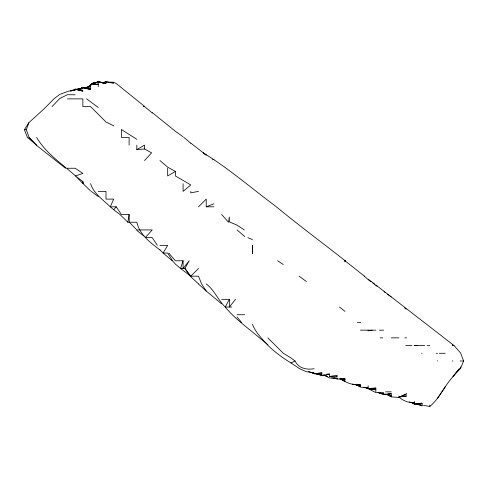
<?xml version="1.0" encoding="UTF-8"?>
<svg xmlns="http://www.w3.org/2000/svg" width="488" height="488" viewBox="0 0 488 488"><rect width="100%" height="100%" fill="white"/><g stroke="black" fill="none" stroke-linecap="round" stroke-linejoin="round"><path stroke-width="0.73" d="M454.304 374.766L452.925 376.419L460.635 368.349L463.6 360.998L460.635 353.056L454.029 345.577L452.84 345.577L452.925 344.687L375.833 284.962M159.96 249.978C150.359 242.512 139.672 234.905 136.829 222.223L127.838 222.223L129.119 214.513L121.414 214.513L116.217 206.808L110.294 206.808C103.011 199.726 93.879 193.834 90.573 183.677M168.817 253.065L175.381 260.775L183.085 260.775L180.566 268.485L190.796 276.19L198.506 276.19L201.568 283.9L206.217 291.031L221.637 303.878M28.896 136.847L26.297 129.71L28.896 122.641L44.317 108.629L53.918 98.869L59.731 94.385L68.588 91.158L75.152 90.054L75.152 89.139L82.862 91.158L75.152 89.182L82.862 90.341L75.152 89.383L82.862 88.462L82.862 87.309L90.573 89.621L83.564 87.816L90.573 86.553L86.37 87.681M344.992 261.263L345.187 260.775L344.388 260.775L344.992 261.263L344.992 260.61C321.921 242.42 298.253 224.938 275.604 206.186C251.521 188.325 228.841 168.427 203.154 152.835L206.217 155.068L190.796 143.106M336.72 376.419L337.281 375.266L329.571 376.419L329.571 374.052L326.771 374.101M221.637 299.321L229.348 299.321L225.255 307.031C235.009 319.06 247.88 327.869 259.555 337.873L267.894 344.76M455.225 373.668L459.367 368.708L452.925 376.754C444.33 386.045 439.639 398.36 429.8 406.474L423.493 405.327M65.52 168.256L36.606 145.418L28.896 137.421L36.606 145.131L27.413 137.421L24.4 129.71L28.896 122.647M437.51 398.33L445.215 386.789M89.292 86.346L90.573 84.54M89.316 86.638L91.86 83.448L98.283 82.167L98.283 81.526L105.994 83.448M89.2 86.498L90.573 84.747L98.283 84.107L93.379 84.638M89.2 86.632L90.573 84.936L91.976 84.79M235.582 299.321L229.348 307.031L229.348 299.321M98.283 191.387L105.994 191.387L105.994 199.098L113.704 199.098L110.294 206.808L113.704 209.749L116.217 206.808M89.164 86.492L90.573 84.936M144.54 160.546L151.615 152.835L144.54 148.974L136.829 149.615L136.829 145.131M89.036 86.797L90.573 85.156L88.92 86.657M52.027 106.579L59.731 98.546L67.448 94.696L75.152 94.8M198.506 206.808L206.217 199.098L206.217 206.808L213.927 206.808M198.506 268.485L190.796 276.19L184.903 268.485L180.566 268.485L175.381 264.093L172.557 260.775L167.671 253.065L163.12 253.065L159.96 249.838M88.92 86.84L90.573 85.4L86.718 87.584M79.672 89.237L82.862 87.309M159.96 160.546L167.671 167.183L175.381 171.422L167.671 175.967L167.671 168.256M80.947 88.541L82.862 87.419L79.654 88.981M136.829 149.615L144.54 145.131L144.54 148.974M252.479 324.361C255.663 332.609 262.166 338.849 267.894 345.345L268.138 345.577C275.049 352.293 282.814 357.978 291.025 362.962L295.014 360.998C298.711 368.464 306.732 370.02 314.15 368.708M387.692 394.554L391.248 396.878L398.958 397.464L406.669 393.846L399.66 396.768M88.645 87.084L90.573 86.187L86.37 87.517M98.283 81.526L94.568 83.173L98.283 81.862L91.793 83.448L98.283 82.167L93.062 83.448M80.935 88.657L82.862 87.822L75.853 89.542M70.687 90.908L75.152 89.139M206.217 206.808L213.927 203.795M102.822 82.795L105.994 81.703L113.704 83.082L108.793 82.466M103.09 82.783L105.994 81.892L102.456 82.777M344.388 260.775L344.992 260.61M144.54 106.579L143.6 106.579L144.54 106.579L152.25 112.972M70.778 91.006L75.152 90.054M103.163 82.698L105.994 82.1L113.704 82.228L116.138 83.448L144.54 106.366M315.553 373.649L321.86 375.571L329.571 374.052M198.506 191.387L190.796 192.839L190.796 191.387M102.486 82.71L105.994 82.1M75.853 89.603L82.862 88.462M372.198 330.162L368.123 330.809L368.123 330.162M103.889 82.722L105.994 82.448L105.994 81.703M378.072 392.584L383.544 394.572L391.248 393.651L391.248 396.744L387.393 394.615M411.164 402.417L414.379 404.107L422.09 403.198L422.09 405.857L417.88 404.204M321.86 375.571L321.86 372.917L314.15 373.71L308.544 371.484M321.86 372.917L314.15 373.698L312.222 372.625L314.15 373.698L321.86 375.052L317.657 374.058M422.09 403.198L414.379 403.972L422.09 405.443L418.582 404.253M403.167 396.232L406.669 395.969L398.958 397.061L402.21 399.55L406.669 401.722L414.379 403.167L411.573 402.417M387.746 393.907L391.248 393.651M363.914 387.197L368.123 388.619L375.833 388.076L375.833 391.742M383.544 394.572L383.544 392.608L375.833 392.602L366.195 387.637L368.123 388.619L375.833 388.076M333.78 378.041L337.281 379.042L344.992 378.81L344.992 379.64L340.789 378.969M417.325 345.577L414.379 345.589L424.664 345.577M67.448 98.869L82.862 98.869L82.862 106.579L90.573 106.579L105.994 122L113.704 125.867M24.4 129.71L26.297 129.71M67.448 168.256L75.152 168.256L82.862 173.405L75.463 175.967L75.152 175.607C61.659 163.504 45.97 153.378 36.606 137.421M90.573 190.93L83.119 183.677L82.862 181.554L75.463 175.967L82.862 183.464M159.96 245.354L167.671 245.354L163.12 253.065L172.221 260.775M231.769 307.031L225.255 307.031C217.977 299.992 214.439 290.092 206.217 283.9M237.058 314.742L244.769 314.742M357.393 322.452L360.681 322.452M360.412 330.162L375.833 330.162M379.45 330.162L383.733 330.162M380.17 337.873L382.769 337.873M391.248 337.873L398.958 337.873M404.802 337.873L406.669 337.873M405.772 345.577L411.921 345.577M427.232 345.577L429.8 345.577M452.84 345.577L454.029 345.577M421.614 353.288L422.09 353.288M436.193 353.288L437.51 353.288M439.267 353.288L445.215 353.288M452.236 360.998L452.925 360.998M460.111 360.998L463.6 360.998M329.571 376.419L337.281 376.419M385.569 391.84L391.248 391.84M100.388 82.368L105.994 82.448M356.21 384.288L360.412 384.483C353.214 385.648 346.291 382.824 340.496 378.761M340.789 378.596L344.992 378.81M83.564 87.98L84.967 88.084M86.37 88.182L90.573 88.487L90.573 84.747M83.564 87.712L90.573 88.487M314.15 372.667L306.446 371.758L299.65 368.708L291.025 362.962M102.486 82.887L105.994 83.338L98.985 81.905M331.675 377.919L337.281 378.657L334.475 377.993M366.836 387.862L368.123 388.607L375.833 389.747L368.123 388.619L366.195 387.545M354.105 384.349L360.412 385.331L354.16 384.349M341.49 378.932L344.992 379.64M353.465 384.276L360.412 385.752L354.495 384.306M314.851 373.393L316.255 373.723M99.009 81.947L104.792 83.448M365.317 387.301L368.123 388.033L360.412 387.045L355.471 384.452M388.448 394.609L391.248 395.371L383.544 394.206L385.642 394.054L391.248 396.134L388.039 394.615M378.633 392.614L383.544 393.969L378.755 392.614M340.087 378.889L344.992 380.28L340.789 378.871M409.475 401.941L414.379 403.399L411.811 402.289M212.53 159.198L213.927 159.649M354.422 384.349L360.412 386.344L355.545 384.404M323.916 375.022L327.338 376.419L324.599 375.162M247.861 237.644L252.479 239.626M339.849 378.877L344.992 381.232L341.777 379.365M323.623 374.985L329.571 377.98L337.281 378.017L337.281 379.042M121.701 129.71L136.829 139.312M388.68 395.109L391.248 396.744M277.593 260.775L283.315 264.502M244.323 229.933L237.058 225.145L229.348 221.863L229.348 217.062L228.506 222.223L221.637 214.513M86.589 98.869L98.283 107.482M183.085 136.841L175.381 131.254L152.25 112.6M384.001 291.611L385.209 292.501M387.625 294.276L391.248 296.936M299.107 276.19L306.446 281.582M368.123 279.624L371.02 281.765M372.759 283.046L377.017 286.279M91.256 191.387L98.283 196.572M368.123 279.16L374.449 283.9M113.704 209.749L119.963 214.513L127.838 222.223M295.014 360.998L291.025 357.96L283.315 353.288L267.894 337.873M136.829 230.47L143.948 236.039M339.435 307.031L344.992 311.399M344.992 260.775L364.475 276.19M183.866 137.421L190.796 143.234M237.058 229.933L244.769 236.57M404.613 307.928L406.156 309.27M198.506 284.059L206.217 291M364.353 276.19L367.586 279.136M198.506 283.9L190.796 276.794L184.903 268.485L189.216 260.775L183.085 268.485L183.085 260.775M237.058 316.999L241.542 322.452M157.331 245.354L152.25 237.644L145.223 237.644L152.25 229.933L136.829 229.933L129.265 222.223L129.119 214.513M82.862 181.554L83.387 183.677M460.635 366.878L460.635 368.349M452.925 344.687L452.925 345.663M437.51 360.638L437.51 360.998M429.8 405.095L429.8 406.474M414.379 401.417L414.379 404.107M398.958 396.085L398.958 397.464M368.123 385.715L368.123 388.68M183.085 183.677L183.085 191.387L190.796 184.964L175.381 175.967L175.381 171.422M129.119 145.131L129.119 137.421L121.414 137.421L121.414 129.71M98.283 83.448L98.283 86.651M352.714 384.129L352.702 384.477L352.702 384.129M252.583 253.065L252.479 253.559L252.479 245.354L252.583 253.065"/></g></svg>
